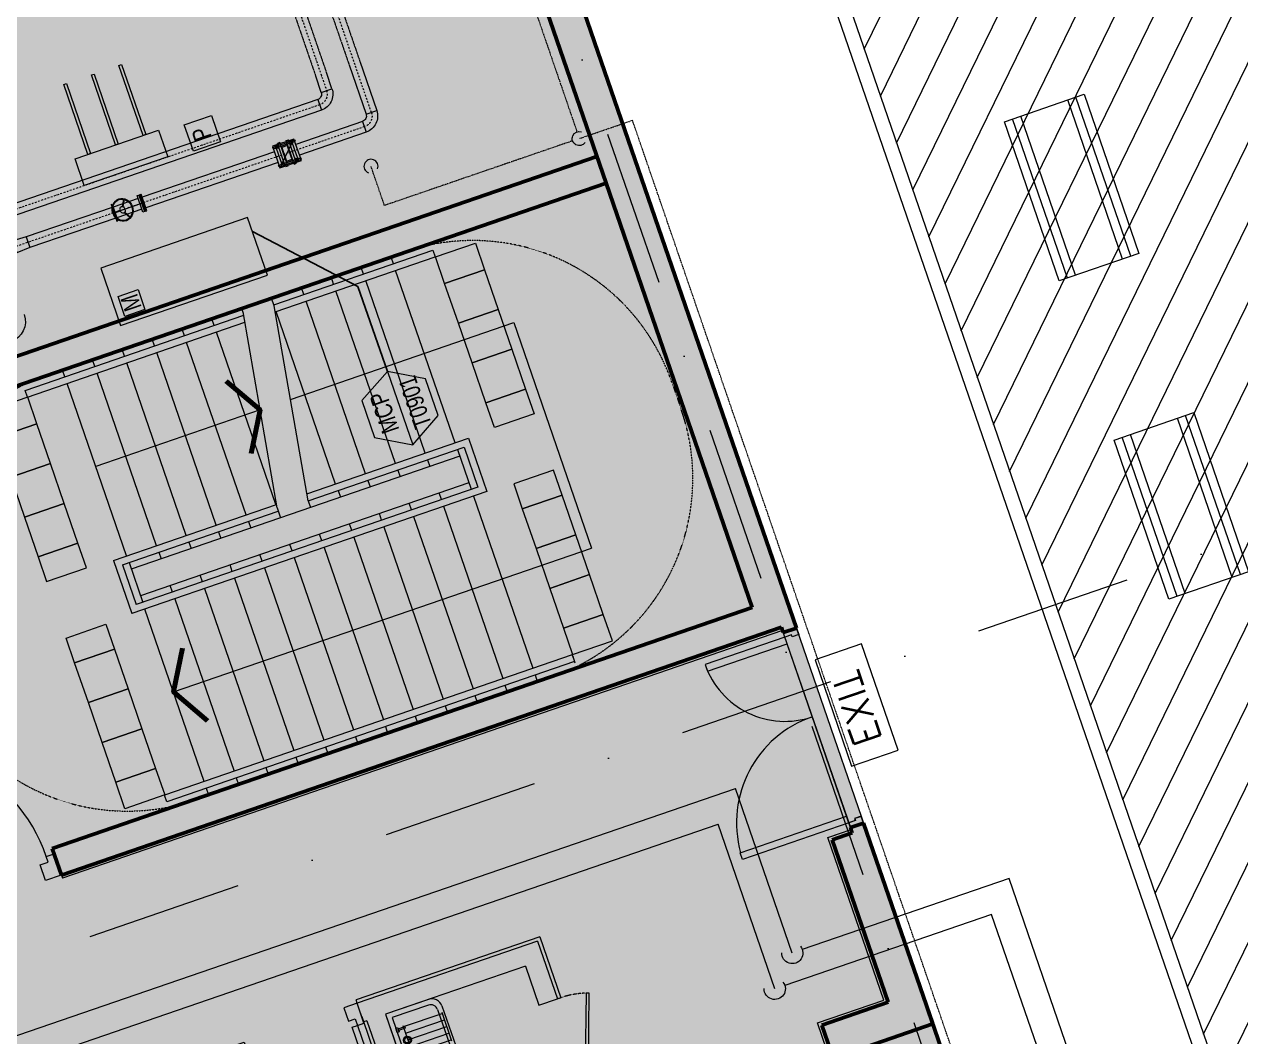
# Model space of a CAD drawing. Extents: x 760773 to 1075934, y 719259 to 1013331.
# Drawn here: x 1001824 to 1010490, y 864490 to 871706 of the extents above; entities that cross this region are included whole.
import ezdxf
from ezdxf.enums import TextEntityAlignment as Align

# ---------------------------------------------------------------- set-up
doc = ezdxf.new("R2010")
doc.units = 0
doc.header["$MEASUREMENT"] = 0
for name, pattern in [('DGN Style 2', [0.001498, 0.000898747, -0.000599165]), ('DGN Style 4', [23.9656, 11.9328, -5.9664, 0.1, -5.9664]), ('DGN Style 6', [3.707911, 0.001949, -0.779792, 1.364636, -0.779792, 0.001949, -0.779792]), ('DGN2', [0.82956, 0.41478, -0.41478]), ('DGN3', [1.24434, 0.82956, -0.41478]), ('DGN4', [1.116131, 0.558066, -0.279033, 0, -0.279033])]:
    doc.linetypes.add(name, pattern=pattern)
for name, color, linetype, lineweight in [('-INT SLAB', 7, 'Continuous', 0), ('27', 7, 'Continuous', 0), ('72471 FF-FUR', 9, 'Continuous', 30), ('A-DOOR-1', 4, 'Continuous', 0), ('A-WALL', 2, 'Continuous', 0), ('AC-CD', 7, 'Continuous', 0), ('AC-CHW', 7, 'Continuous', 0), ('AC-DIFF-HL', 7, 'Continuous', 0), ('AC-EQTXT', 7, 'Continuous', 0), ('AC-MCC', 7, 'Continuous', 0), ('AC-VALVES', 7, 'Continuous', 0), ('F45NOT', 1, 'Continuous', 0), ('spare0', 7, 'Continuous', 0), ('spare5', 7, 'Continuous', 0)]:
    doc.layers.add(name, color=color, linetype=linetype, lineweight=lineweight)
doc.layers.add('2', color=7, linetype='Continuous')
doc.layers.add('e-b-shell', color=253, linetype='Continuous')
doc.styles.add('MONOTXT', font='romans.shx')
doc.styles.add('Style-INTL_ENGINEERING', font='INTL_ENGINEERING.shx')
doc.styles.add('Style-LOW_RES_FILLED', font='LOW_RES_FILLED.shx')
doc.dimstyles.get("Standard").update_dxf_attribs({"dimtxt": 0.18, "dimasz": 0.18, "dimexe": 0.18, "dimexo": 0.0625, "dimgap": 0.09, "dimtad": 0, "dimtih": 1, "dimtoh": 1, "dimdec": 4, "dimzin": 0, "dimdsep": 46, "dimtxsty": 'Standard', "dimcen": 0.09, "dimadec": 0, "dimazin": 0, "dimtfac": 1, "dimtdec": 4, "dimtofl": 0, "dimtmove": 0, "dimatfit": 3, "dimfxl": 1, "dimtolj": 1, "dimtzin": 0, "dimarcsym": 0})

# ---------------------------------------------------------------- blocks, each defined once
blk = doc.blocks.new('AnonymousCell17')
at = {"layer": 'e-b-shell', "lineweight": 0, "flags": 128}
for points in [[(0.3591, 0.362), (0.3103, 0.5039), (0.2156, 0.4713), (0.2483, 0.3768), (0.2954, 0.3929), (0.3119, 0.3458), (0.3591, 0.362)], [(0.5884, -0.4569), (0.5506, -0.4699), (0.2742, 0.3326), (0.3121, 0.3458), (0.5884, -0.4569)], [(-0.5392, 0.053), (-0.588, 0.1946), (-0.4934, 0.2273), (-0.4608, 0.1328), (-0.508, 0.1164), (-0.4917, 0.0692), (-0.5392, 0.053)]]:
    blk.add_lwpolyline(points, dxfattribs=at)
at = {"layer": 'e-b-shell', "lineweight": 0}
blk.add_arc((0.3121, 0.3458), 0.8499, 199.00026, 286.29691, dxfattribs=at)
blk = doc.blocks.new('AnonymousCell20')
at = {"layer": 'e-b-shell', "lineweight": 0, "flags": 128}
for points in [[(0.057, 0.8442), (0.1515, 0.8767), (0.1679, 0.8294), (0.1205, 0.8131), (0.1157, 0.8272), (0.0684, 0.8111), (0.057, 0.8442)], [(0.0684, 0.8111), (-0.4986, 0.6157), (-0.4824, 0.5684), (0.0849, 0.7638), (0.0684, 0.8111)], [(0.5243, -0.5128), (-0.2322, -0.7731), (-0.2488, -0.7261), (0.5079, -0.4654), (0.5243, -0.5128)], [(0.5356, -0.5458), (0.6301, -0.5134), (0.6139, -0.4659), (0.5666, -0.4822), (0.5714, -0.4964), (0.5242, -0.5127), (0.5356, -0.5458)]]:
    blk.add_lwpolyline(points, dxfattribs=at)
at = {"layer": 'e-b-shell', "lineweight": 0}
for centre, radius, start, end in [((0.0685, 0.8111), 0.6, 199.015, 289.02569), ((0.5244, -0.5125), 0.8, 109.0055, 195.42702)]:
    blk.add_arc(centre, radius, start, end, dxfattribs=at)
blk = doc.blocks.new('CLSINK2')
at = {"layer": 'e-b-shell', "lineweight": 0}
for p, q in [((0.0545, 0.1245), (0.3305, 0.2195)), ((0.2976, 0.2474), (0.3869, -0.0115)), ((0.3278, 0.2277), (0.3983, 0.0226)), ((0.0517, 0.1327), (0.1223, -0.0726)), ((0.0706, 0.0775), (0.3467, 0.1726)), ((0.0869, 0.03), (0.3631, 0.1252)), ((0.1032, -0.0172), (0.3793, 0.0779)), ((0.1197, -0.0648), (0.3957, 0.0301))]:
    blk.add_line(p, q, dxfattribs=at)
at = {"layer": 'e-b-shell', "lineweight": 0, "flags": 128}
for points in [[(0.234, 0.3187), (-0.0733, 0.2128), (0.0732, -0.2127), (0.3805, -0.1068)], [(0.2342, 0.2784), (-0.0249, 0.1893), (0.0968, -0.1643), (0.3559, -0.0751)], [(0.3293, 0.2722), (0.427, -0.0115)], [(0.0132, 0.1184), (0.0237, 0.0881), (0.0113, 0.0839), (0.001, 0.1142), (0.0132, 0.1184)], [(0.0637, 0.1252), (0.0677, 0.1138), (0.0203, 0.0975), (0.0165, 0.1088), (0.0637, 0.1252)], [(0.0728, -0.0547), (0.0832, -0.0849), (0.0709, -0.0892), (0.0605, -0.0589), (0.0728, -0.0547)], [(0.1234, -0.0478), (0.1273, -0.0593), (0.08, -0.0754), (0.0761, -0.0641), (0.1234, -0.0478)]]:
    blk.add_lwpolyline(points, dxfattribs=at)
at = {"layer": 'e-b-shell', "lineweight": 0}
for radius in [0.0286, 0.0198]:
    blk.add_circle((0.083, 0.0285), radius, dxfattribs=at)
for centre, radius, start, end in [((0.2583, 0.2475), 0.075, 18.9985, 108.9985), ((0.2502, 0.231), 0.05, 18.9985, 108.9985), ((0.3394, -0.0281), 0.05, 288.9985, 18.9985), ((0.356, -0.0362), 0.075, 288.9985, 18.9985)]:
    blk.add_arc(centre, radius, start, end, dxfattribs=at)
blk = doc.blocks.new('AnonymousCell25')
at = {"layer": 'e-b-shell', "lineweight": 0, "flags": 128}
for points in [[(-0.8076, 0.6199), (-0.7629, 0.6353), (-0.3781, -0.4816), (-0.423, -0.4972), (-0.8076, 0.6199)], [(0.75, -0.0932), (0.8012, -0.2448), (0.6891, -0.2836), (0.6509, -0.1716), (0.7064, -0.1523), (0.6941, -0.1125), (0.75, -0.0932)], [(-0.4789, -0.5163), (-0.4277, -0.6679), (-0.3155, -0.6294), (-0.3543, -0.5176), (-0.4099, -0.5366), (-0.423, -0.4971), (-0.4789, -0.5163)]]:
    blk.add_lwpolyline(points, dxfattribs=at)
at = {"layer": 'e-b-shell', "lineweight": 0}
blk.add_arc((-0.423, -0.4972), 1.1815, 19.00393, 106.70299, dxfattribs=at)
blk = doc.blocks.new('E1')
at = {"color": 0, "linetype": 'ByBlock', "lineweight": -2, "extrusion": (0, 0, -1), "flags": 128}
blk.add_lwpolyline([(0.004, 0), (-0.004, 0.000001), (-0.004, -0.0035), (0.004, -0.003499), (0.004, 0)], dxfattribs=at)
at = {"color": 0, "linetype": 'ByBlock', "lineweight": -2, "style": 'MONOTXT'}
blk.add_text('EXIT', height=0.002, rotation=359.99892, dxfattribs=at).set_placement((-0.00293, -0.002831))
blk = doc.blocks.new('*U590')
at = {"layer": 'AC-CHW', "color": 4, "linetype": 'Continuous', "lineweight": 13}
for p, q in [((-0.061, 0.0193), (0.0319, 0.0566)), ((-0.0349, -0.0564), (-0.061, 0.0193)), ((0.0612, -0.0285), (0.0319, 0.0566)), ((-0.0349, -0.0564), (0.0612, -0.0285))]:
    blk.add_line(p, q, dxfattribs=at)
blk = doc.blocks.new('*U598')
at = {"layer": 'AC-VALVES', "color": 6, "linetype": 'Continuous', "lineweight": 13, "extrusion": (0, 0, -1), "flags": 128}
for points in [[(-0.2882, 0.2397), (-0.2231, 0.4288), (0.3679, 0.2253), (0.3028, 0.0362), (-0.2882, 0.2397)], [(-0.1783, 0.2018), (-0.3492, -0.2946), (-0.3681, -0.288), (-0.1972, 0.2084), (-0.1783, 0.2018)], [(0.0167, 0.1347), (-0.1542, -0.3617), (-0.1731, -0.3552), (-0.0022, 0.1412), (0.0167, 0.1347)], [(0.2117, 0.0675), (0.0408, -0.4289), (0.0219, -0.4223), (0.1928, 0.0741), (0.2117, 0.0675)]]:
    blk.add_lwpolyline(points, close=True, dxfattribs=at)
blk = doc.blocks.new('*U661')
at = {"layer": 'AC-MCC', "color": 5, "linetype": 'Continuous', "lineweight": 13, "extrusion": (0, 0, -1), "flags": 128}
for points in [[(-0.5689, 0.0373), (0.4712, -0.3208), (0.6112, 0.0858), (-0.4289, 0.4439), (-0.5689, 0.0373)], [(0.3569, -0.0382), (0.4058, 0.1036), (0.5476, 0.0548), (0.4988, -0.087), (0.3569, -0.0382)]]:
    blk.add_lwpolyline(points, close=True, dxfattribs=at)
at = {"layer": 'AC-MCC', "color": 5, "linetype": 'Continuous', "lineweight": 13}
blk.add_solid([(0.5689, 0.0373), (-0.0911, 0.2649), (-0.4712, -0.3208)], dxfattribs=at)
at = {"layer": 'AC-MCC', "color": 5, "linetype": 'Continuous', "lineweight": 13, "extrusion": (0, 0, -1), "style": 'Style-INTL_ENGINEERING', "width": 0.799998}
blk.add_text('M', height=0.125, rotation=251.00056, dxfattribs=at).set_placement((0.4539, 0.0041), align=Align.MIDDLE_CENTER)
blk = doc.blocks.new('FL200_10')
at = {"layer": 'AC-CHW', "color": 4, "linetype": 'Continuous', "lineweight": 13}
for p, q in [((0.003, 0.11), (0, 0.11)), ((0, 0.11), (0, -0.11)), ((0.003, 0.11), (0, 0.11)), ((0.003, 0.17), (0.025, 0.17)), ((0.003, 0.17), (0.003, -0.17)), ((0.025, 0.17), (0.025, -0.17)), ((0.003, -0.11), (0, -0.11)), ((0.003, -0.11), (0, -0.11)), ((0.003, -0.17), (0.025, -0.17))]:
    blk.add_line(p, q, dxfattribs=at)
blk = doc.blocks.new('FL200_11')
at = {"layer": 'AC-CHW', "color": 4, "linetype": 'Continuous', "lineweight": 13}
for p, q in [((0.003, 0.11), (0, 0.11)), ((0, 0.11), (0, -0.11)), ((0.003, 0.11), (0, 0.11)), ((0.003, 0.17), (0.025, 0.17)), ((0.003, 0.17), (0.003, -0.17)), ((0.025, 0.17), (0.025, -0.17)), ((0.003, -0.11), (0, -0.11)), ((0.003, -0.11), (0, -0.11)), ((0.003, -0.17), (0.025, -0.17))]:
    blk.add_line(p, q, dxfattribs=at)
blk = doc.blocks.new('*U535')
at = {"layer": 'AC-CHW', "color": 4, "linetype": 'Continuous', "lineweight": 13}
for p, q in [((-0.104, 0.288), (-0.058, 0.153)), ((-0.096, 0.284), (0.099, -0.283)), ((-0.093, 0.292), (-0.046, 0.157)), ((0.183, -0.191), (0.016, 0.296)), ((-0.025, -0.263), (-0.192, 0.224)), ((-0.187, -0.032), (-0.093, 0.075)), ((-0.178, -0.04), (-0.083, 0.068)), ((0.167, 0.079), (0.026, 0.106)), ((0.17, 0.09), (0.03, 0.118)), ((0.24, -0.171), (-0.081, -0.282)), ((0.252, -0.205), (0.24, -0.171)), ((-0.081, -0.282), (-0.07, -0.315))]:
    blk.add_line(p, q, dxfattribs=at)
at = {"layer": 'AC-CHW', "color": 4, "linetype": 'Continuous', "lineweight": 13, "extrusion": (0, 0, -1)}
for centre, radius in [((-0.085, -0.242), 0.005), ((-0.085, -0.242), 0.0025), ((-0.094, -0.27), 0.005), ((-0.094, -0.27), 0.0025)]:
    blk.add_circle(centre, radius, dxfattribs=at)
for major_axis, ratio in [((0.212, 0.073), 0.899554), ((0.2, 0.069), 0.893848), ((0.0652, 0.0224), 0.673479)]:
    blk.add_ellipse((-0.037, 0.111), major_axis=major_axis, ratio=ratio, dxfattribs=at)
at = {"layer": 'AC-CHW', "color": 4, "linetype": 'Continuous', "lineweight": 13, "extrusion": (0, 0, -1), "xscale": 1.000004710244113, "yscale": 1.000004710244113, "zscale": 1.000004710244113, "rotation": 251.0002682139119}
blk.add_blockref('FL200_10', (0.097, 0.284), dxfattribs=at)
at = {"layer": 'AC-CHW', "color": 4, "linetype": 'Continuous', "lineweight": 13, "xscale": 1.000004710244113, "yscale": 1.000004710244113, "zscale": 1.000004710244113, "rotation": 108.9997317860881}
blk.add_blockref('FL200_11', (0.099, -0.283), dxfattribs=at)
blk = doc.blocks.new('DVT200_1')
at = {"layer": 'AC-CHW', "color": 4, "linetype": 'Continuous', "lineweight": 13, "xscale": 0.9999952897780726, "yscale": 0.9999952897780726, "zscale": 0.9999952897780726, "rotation": 341.000268213912}
blk.add_blockref('*U535', (-0.001, 0.3), dxfattribs=at)
blk = doc.blocks.new('*U597')
at = {"layer": 'AC-CHW', "color": 4, "linetype": 'Continuous', "lineweight": 13}
for p, q in [((-0.1025, 0.0409), (0.0556, 0.0953)), ((-0.0067, 0.0907), (0.0099, 0.0965)), ((-0.0067, 0.0907), (0.0506, -0.0757)), ((0.0099, 0.0965), (0.0672, -0.0699)), ((0.0133, 0.0864), (0.0204, 0.0889)), ((0.0203, 0.0662), (0.0133, 0.0864)), ((0.0204, 0.0889), (0.0245, 0.0869)), ((0.0245, 0.0869), (0.0293, 0.0727)), ((0.0254, 0.0906), (0.0325, 0.0931)), ((0.0324, 0.0703), (0.0254, 0.0906)), ((0.0325, 0.0931), (0.0366, 0.0911)), ((0.0366, 0.0911), (0.0415, 0.0769)), ((0.0556, 0.0953), (0.0591, 0.0852)), ((-0.1025, 0.0409), (-0.0991, 0.0308)), ((-0.0991, 0.0308), (0.0591, 0.0852)), ((-0.083, 0.0533), (-0.085, 0.0492)), ((-0.085, 0.0492), (-0.0801, 0.035)), ((-0.0759, 0.0557), (-0.083, 0.0533)), ((-0.0801, 0.035), (-0.076, 0.033)), ((-0.0762, 0.0372), (0.0763, -0.0372)), ((-0.076, 0.033), (-0.0689, 0.0355)), ((-0.0689, 0.0355), (-0.0759, 0.0557)), ((-0.0708, 0.0575), (-0.0728, 0.0534)), ((-0.0728, 0.0534), (-0.068, 0.0392)), ((-0.0637, 0.0599), (-0.0708, 0.0575)), ((-0.068, 0.0392), (-0.0639, 0.0372)), ((-0.0505, 0.0757), (-0.0672, 0.0699)), ((-0.0672, 0.0699), (-0.0099, -0.0965)), ((-0.0639, 0.0372), (-0.0568, 0.0396)), ((-0.0568, 0.0396), (-0.0637, 0.0599)), ((-0.0505, 0.0757), (0.0068, -0.0908)), ((-0.0349, 0.0303), (-0.0326, 0.031)), ((-0.0326, 0.031), (-0.0066, -0.0446)), ((0.0089, 0.0454), (0.0066, 0.0446)), ((0.0066, 0.0446), (0.0327, -0.0311)), ((0.0274, 0.0686), (0.0203, 0.0662)), ((0.0293, 0.0727), (0.0274, 0.0686)), ((0.0395, 0.0728), (0.0324, 0.0703)), ((0.0415, 0.0769), (0.0395, 0.0728)), ((-0.0591, -0.0853), (0.099, -0.0308)), ((-0.0556, -0.0954), (-0.0591, -0.0853)), ((-0.0556, -0.0954), (0.1025, -0.0409)), ((-0.0416, -0.077), (-0.0396, -0.0729)), ((-0.0367, -0.0911), (-0.0416, -0.077)), ((-0.0396, -0.0729), (-0.0325, -0.0704)), ((-0.0325, -0.0704), (-0.0255, -0.0907)), ((-0.0294, -0.0728), (-0.0274, -0.0687)), ((-0.0245, -0.087), (-0.0294, -0.0728)), ((-0.0274, -0.0687), (-0.0203, -0.0662)), ((-0.0203, -0.0662), (-0.0133, -0.0865)), ((-0.0089, -0.0454), (-0.0066, -0.0446)), ((0.035, -0.0303), (0.0327, -0.0311)), ((0.0506, -0.0757), (0.0672, -0.0699)), ((0.0638, -0.0373), (0.0567, -0.0397)), ((0.0567, -0.0397), (0.0637, -0.06)), ((0.0637, -0.06), (0.0708, -0.0575)), ((0.0679, -0.0392), (0.0638, -0.0373)), ((0.0728, -0.0534), (0.0679, -0.0392)), ((0.076, -0.0331), (0.0689, -0.0355)), ((0.0689, -0.0355), (0.0759, -0.0558)), ((0.0708, -0.0575), (0.0728, -0.0534)), ((0.0759, -0.0558), (0.0829, -0.0533)), ((0.0801, -0.0351), (0.076, -0.0331)), ((0.0849, -0.0493), (0.0801, -0.0351)), ((0.0829, -0.0533), (0.0849, -0.0493)), ((0.1025, -0.0409), (0.099, -0.0308)), ((-0.0326, -0.0931), (-0.0367, -0.0911)), ((-0.0255, -0.0907), (-0.0326, -0.0931)), ((-0.0204, -0.0889), (-0.0245, -0.087)), ((-0.0133, -0.0865), (-0.0204, -0.0889)), ((0.0068, -0.0908), (-0.0099, -0.0965))]:
    blk.add_line(p, q, dxfattribs=at)
at = {"layer": 'AC-CHW', "color": 4, "linetype": 'Continuous', "lineweight": 13, "extrusion": (0, 0, -1), "flags": 128}
for points in [[(0.0495, -0.1017), (0.1016, 0.0496), (-0.0497, 0.1017), (-0.1017, -0.0496), (0.0495, -0.1017)], [(0.0371, -0.0763), (0.0762, 0.0372), (-0.0373, 0.0763), (-0.0763, -0.0372), (0.0371, -0.0763)], [(0.0027, -0.056), (0.0366, 0.0424), (-0.0028, 0.0559), (-0.0366, -0.0424), (0.0027, -0.056)]]:
    blk.add_lwpolyline(points, close=True, dxfattribs=at)
blk = doc.blocks.new('FL200_12')
at = {"layer": 'AC-CHW', "color": 4, "linetype": 'Continuous', "lineweight": 13}
for p, q in [((0.003, 0.11), (0, 0.11)), ((0, 0.11), (0, -0.11)), ((0.003, 0.11), (0, 0.11)), ((0.003, 0.17), (0.025, 0.17)), ((0.003, 0.17), (0.003, -0.17)), ((0.025, 0.17), (0.025, -0.17)), ((0.003, -0.11), (0, -0.11)), ((0.003, -0.11), (0, -0.11)), ((0.003, -0.17), (0.025, -0.17))]:
    blk.add_line(p, q, dxfattribs=at)
blk = doc.blocks.new('*U635')
at = {"layer": 'AC-EQTXT', "color": 1, "linetype": 'Continuous', "lineweight": 13}
blk.add_line((0.0763, -0.2768), (-0.1027, 0.2433), dxfattribs=at)
at = {"layer": 'AC-EQTXT', "color": 1, "linetype": 'Continuous', "lineweight": 13, "extrusion": (0, 0, -1), "flags": 128}
blk.add_lwpolyline([(0.1027, 0.2433), (-0.1672, 0.1908), (-0.2568, -0.0692), (-0.0763, -0.2768), (0.1936, -0.2243), (0.2831, 0.0357), (0.1027, 0.2433)], close=True, dxfattribs=at)
at = {"layer": 'AC-EQTXT', "color": 1, "linetype": 'Continuous', "lineweight": 13, "extrusion": (0, 0, -1), "style": 'Style-INTL_ENGINEERING', "width": 0.799998}
blk.add_text('T0901', height=0.125, rotation=251.00006, dxfattribs=at).set_placement((-0.0959, 0.0166), align=Align.MIDDLE_CENTER)
blk.add_attdef('*U661_30698', text='', height=0.125, rotation=251.00006, dxfattribs=at).set_placement((0.1212, -0.0601), align=Align.MIDDLE_CENTER)

msp = doc.modelspace()

# ---------------------------------------------------------------- hatches: boundary and pattern name
at = {"layer": '27', "lineweight": 0, "true_color": 0x636466}
h = msp.add_hatch(dxfattribs=at)
h.set_pattern_fill('ANSI31', color=251, scale=2000)
h.set_pattern_definition([(244, (1013934.4, 889221.97), (224.6985, -109.5928), [])])
edge = h.paths.add_edge_path()
edge.add_line((1005121.19604, 879324.62599), (1004769.72059, 879203.60328))
edge.add_line((1004769.72059, 879203.60328), (1002743.02368, 885089.56704))
edge.add_line((1002743.02368, 885089.56704), (1003096.38844, 885211.23741))
edge.add_line((1003096.38844, 885211.23741), (1013698.24493, 888861.74935))
edge.add_line((1013698.24493, 888861.74935), (1022960.60677, 861961.8971))
edge.add_line((1022960.60677, 861961.8971), (1012358.75028, 858311.38516))
edge.add_line((1012358.75028, 858311.38516), (1011301.25383, 861382.57788))
edge.add_arc((1011303.14487, 861383.22902), 2, 108.999924295, 198.999999837, ccw=False)
edge.add_line((1011302.49374, 861385.12006), (1011957.73796, 861610.73777))
edge.add_line((1011957.73796, 861610.73777), (1011241.39249, 863691.23727))
edge.add_line((1011241.39249, 863691.23727), (1010586.12357, 863465.61009))
edge.add_arc((1010585.47244, 863467.50113), 2, 198.999999841, 289.000000007, ccw=False)
edge.add_line((1010583.5814, 863466.84999), (1007146.21362, 873449.69098))
edge.add_arc((1007148.10465, 873450.34212), 2, 108.999706651, 198.999999837, ccw=False)
edge.add_line((1007147.45353, 873452.23316), (1007802.699, 873677.84852))
edge.add_line((1007802.699, 873677.84852), (1007086.4192, 875757.99491))
edge.add_line((1007086.4192, 875757.99491), (1006431.19987, 875532.3848))
edge.add_arc((1006430.54874, 875534.27584), 2, 198.999999845, 289.000000003, ccw=False)
edge.add_line((1006428.6577, 875533.6247), (1005677.09098, 877716.33297))
edge.add_arc((1005678.98201, 877716.98411), 2, 108.999987576, 198.999999841, ccw=False)
edge.add_line((1005678.33088, 877718.87515), (1006333.57503, 877944.49364))
edge.add_line((1006333.57503, 877944.49364), (1005780.22221, 879551.5469))
edge.add_line((1005780.22221, 879551.5469), (1005123.08708, 879325.27712))
at = {"layer": 'spare5', "linetype": 'Continuous', "true_color": 0x7f7f7f}
msp.add_hatch(color=8, dxfattribs=at).paths.add_polyline_path([(1000853.0159, 857787.0766), (995228.9236, 874120.85805), (1003975.12629, 877132.41715), (1009599.23043, 860798.56524)])

# ---------------------------------------------------------------- linework, layer by layer
at = {"layer": '-INT SLAB', "color": 4, "linetype": 'Continuous', "lineweight": 0, "ltscale": 0.001}
msp.add_line((1007233.27267, 867361.57794), (1007708.75464, 865980.5499), dxfattribs=at)
msp.add_line((1007233.27267, 867361.57794), (1007708.75464, 865980.5499), dxfattribs=at)
at = {"layer": '2', "color": 1, "linetype": 'DGN4', "lineweight": 0, "ltscale": 2000}
for p, q in [((999439.03215, 889920.48493), (1020240.20923, 829509.48017)), ((983296.3188, 858662.76446), (1020809.71517, 871579.2092))]:
    msp.add_line(p, q, dxfattribs=at)
at = {"layer": '72471 FF-FUR', "lineweight": 0, "ltscale": 0.001, "flags": 128}
msp.add_lwpolyline([(1008117.31221, 865100.6852), (1007889.41414, 865762.54924)], dxfattribs=at)
at = {"layer": 'A-DOOR-1', "linetype": 'ByBlock', "lineweight": 0, "ltscale": 1.000002}
msp.add_line((1007824.25817, 865951.88247), (1007791.70131, 866046.43448), dxfattribs=at)
msp.add_line((1007824.25817, 865951.88247), (1007791.70131, 866046.43448), dxfattribs=at)
at = {"layer": 'A-DOOR-1', "linetype": 'ByBlock', "lineweight": 0, "ltscale": 1.000002, "flags": 128}
for points in [[(1007230.05675, 867370.79369), (1007324.59448, 867403.2846), (1007340.94952, 867356.0379), (1007293.56245, 867339.7001), (1007288.74287, 867353.82781), (1007241.45184, 867337.69194), (1007230.05675, 867370.79369)], [(1007708.68501, 865980.80096), (1007803.14394, 866013.23031), (1007786.96373, 866060.74051), (1007739.71703, 866044.38547), (1007744.53662, 866030.25775), (1007697.28992, 866013.90271), (1007708.68501, 865980.80096)]]:
    msp.add_lwpolyline(points, dxfattribs=at)
at = {"layer": 'A-WALL', "color": 2, "linetype": 'Continuous', "lineweight": 0, "ltscale": 0.001}
for p, q in [((1010489.80079, 863432.05324), (1007051.00997, 873419.02694)), ((1007178.1186, 873357.03189), (1010551.79582, 863559.16191)), ((1005967.51388, 871345.79903), (1005928.44564, 871459.26144)), ((1008149.86908, 865006.13319), (1008117.31221, 865100.6852))]:
    msp.add_line(p, q, dxfattribs=at)
at = {"layer": 'AC-CD', "color": 3, "linetype": 'DGN Style 6', "lineweight": 13}
for p, q in [((1005229.66063, 872486.91362), (1005761.75676, 870939.18729)), ((1005778.1022, 870891.64467), (1006156.92731, 871021.88099)), ((1009996.95901, 859852.27732), (1006156.92698, 871021.88087))]:
    msp.add_line(p, q, dxfattribs=at)
at = {"layer": 'AC-CD', "color": 3, "linetype": 'DGN Style 6', "lineweight": 13, "flags": 128}
msp.add_lwpolyline([(1005730.55934, 870875.2999), (1004390.14019, 870414.47718), (1004294.16166, 870693.65494)], dxfattribs=at)
at = {"layer": 'AC-CD', "color": 3, "linetype": 'Continuous', "lineweight": 13, "extrusion": (0, 0, -1)}
msp.add_arc((-1005778.1022, 870891.64467), 50.274, 214.157639424, 107.897435859, dxfattribs=at)
at = {"layer": 'AC-CD', "color": 3, "linetype": 'Continuous', "lineweight": 13}
msp.add_arc((1004294.16166, 870693.65494), 50.274, 338.109327594, 248.109327588, dxfattribs=at)
at = {"layer": 'AC-CHW', "color": 4, "linetype": 'DGN Style 4', "lineweight": 13}
for p, q in [((1004297.02651, 871077.99632), (1003424.21623, 873616.78522)), ((1003235.5362, 873392.43282), (1003977.59155, 871233.97764)), ((1003927.67143, 871131.76663), (998888.13139, 869399.22307)), ((1004247.10249, 870975.7737), (998732.14089, 869079.78495))]:
    msp.add_line(p, q, dxfattribs=at)
at = {"layer": 'AC-CHW', "color": 4, "linetype": 'DGN Style 2', "lineweight": 13}
for p, q in [((1003270.72644, 873166.36499), (1003899.9719, 871336.04589)), ((1003346.79984, 873192.50259), (1003976.04094, 871362.19616)), ((1003541.10384, 873153.07999), (1004137.68767, 871417.76549)), ((1003617.17289, 873179.23026), (1004213.75671, 871443.91576))]:
    msp.add_line(p, q, dxfattribs=at)
at = {"layer": 'AC-CHW', "color": 4, "linetype": 'Continuous', "lineweight": 13}
for p, q in [((1004137.68767, 871417.76549), (1004258.99225, 871064.92053)), ((1004213.75671, 871443.91576), (1004335.06083, 871091.07214)), ((1003939.5541, 871220.91102), (1003899.97188, 871336.04588)), ((1004015.62268, 871247.06265), (1003976.04093, 871362.19615)), ((1003939.5541, 871220.91102), (1004015.62268, 871247.06264)), ((1003914.59562, 871169.80092), (1001471.49882, 870329.88863)), ((1003914.59562, 871169.80092), (1003940.74724, 871093.73234)), ((1003940.74724, 871093.73234), (1001497.64867, 870253.81944)), ((1004258.99222, 871064.92052), (1004335.06081, 871091.07213)), ((1004234.03375, 871013.81042), (1003758.60511, 870850.3628)), ((1004234.03374, 871013.81042), (1004260.18536, 870937.74184)), ((1004260.18536, 870937.74183), (1003784.75673, 870774.29422)), ((1003606.46794, 870798.05956), (1002664.25482, 870474.13609)), ((1003632.61956, 870721.99098), (1002690.40644, 870398.06751)), ((1002449.21821, 870400.20865), (1001838.50369, 870190.2511)), ((1002475.36979, 870324.14006), (1001864.65354, 870114.18191)), ((1001340.85878, 864351.43219), (1006891.95173, 866259.84254)), ((1007295.44707, 865086.17746), (1006891.95173, 866259.84254)), ((1001216.06638, 864095.8817), (1006767.15945, 866004.29209)), ((1007170.65477, 864830.627), (1006767.15945, 866004.29209)), ((1008840.60448, 865617.38714), (1007366.76137, 865110.6946)), ((1012640.74753, 854563.73953), (1008840.60448, 865617.38714)), ((1008715.81218, 865361.83668), (1007241.96907, 864855.14414)), ((1012417.88648, 854593.44619), (1008715.81218, 865361.83668))]:
    msp.add_line(p, q, dxfattribs=at)
at = {"layer": 'AC-CHW', "color": 4, "linetype": 'DGN Style 4', "lineweight": 13, "extrusion": (0, 0, -1)}
for centre, start, end in [((-1003901.51981, 871207.83522), 161.034465358, 251.027541596), ((-1004220.95793, 871051.84471), 161.02754147, 251.032861798)]:
    msp.add_arc(centre, 80.4384, start, end, dxfattribs=at)
at = {"layer": 'AC-CHW', "color": 4, "linetype": 'Continuous', "lineweight": 13, "extrusion": (0, 0, -1)}
for centre, radius, start, end in [((-1003901.51981, 871207.83522), 120.6576, 161.02754147, 251.027541497), ((-1003901.51981, 871207.83522), 40.2192, 161.02754147, 251.027541497), ((-1004220.95793, 871051.84471), 40.2192, 161.02754147, 251.027541497), ((-1004220.95793, 871051.84471), 120.6576, 161.02754147, 251.027541497), ((-1001681.1032, 869587.53063), 150.822, 161.028476414, 251.027541497), ((-1007295.44707, 865086.17746), 75.411, 140.582499875, 1.47258419), ((-1007170.65477, 864830.627), 75.411, 140.582499875, 1.47258419)]:
    msp.add_arc(centre, radius, start, end, dxfattribs=at)
at = {"layer": 'AC-DIFF-HL', "color": 4, "linetype": 'Continuous', "lineweight": 13}
for p, q in [((1008806.91712, 871011.8875), (1009374.22621, 871207.22769)), ((1009648.74113, 870032.61053), (1009258.06076, 871167.22872)), ((1009706.82642, 870052.6109), (1009316.14605, 871187.22909)), ((1009374.22621, 871207.22769), (1009764.90658, 870072.6095)), ((1009197.60262, 869877.2711), (1008806.91712, 871011.8875)), ((1009255.68278, 869897.26969), (1008865.00241, 871031.88787)), ((1009313.76807, 869917.27005), (1008923.0877, 871051.88824)), ((1009764.90658, 870072.6095), (1009197.60263, 869877.27108)), ((1009588.27916, 868742.65161), (1010155.58825, 868937.99179)), ((1010430.10318, 867763.37464), (1010039.4228, 868897.99282)), ((1010488.18847, 867783.375), (1010097.50809, 868917.99319)), ((1010155.58825, 868937.99179), (1010546.26862, 867803.37361)), ((1009978.96467, 867608.03521), (1009588.27916, 868742.65161)), ((1010037.04483, 867628.03379), (1009646.36445, 868762.65198)), ((1010095.13012, 867648.03416), (1009704.44974, 868782.65235)), ((1010546.26862, 867803.37361), (1009978.96467, 867608.03519))]:
    msp.add_line(p, q, dxfattribs=at)
at = {"layer": 'AC-VALVES', "color": 6, "linetype": 'Continuous', "lineweight": 13, "flags": 128}
msp.add_lwpolyline([(1003028.59569, 870801.07006), (1002964.14595, 870988.5384), (1003157.06706, 871054.86275), (1003221.5168, 870867.39441), (1003028.59569, 870801.07006)], close=True, dxfattribs=at)
at = {"layer": 'spare0', "color": 1, "linetype": 'Continuous', "lineweight": 53}
for p, q in [((1007325.23006, 867402.86791), (1003975.05609, 877132.38959)), ((1003820.08493, 876814.63103), (1005968.83482, 870574.24656)), ((1005903.72123, 870763.35029), (999450.55369, 868541.34831)), ((1005968.83486, 870574.24658), (999704.77105, 868417.35817)), ((1005968.83482, 870574.24656), (1007010.64301, 867548.58371)), ((1007010.64301, 867548.58371), (1002023.66604, 865831.43122)), ((1007217.74758, 867408.37136), (1002088.77965, 865642.3275)), ((1007230.78074, 867370.52076), (1007217.74758, 867408.37137)), ((1007230.78074, 867370.52076), (1007217.74758, 867408.37136)), ((1007325.23008, 867402.86792), (1007230.78074, 867370.52076)), ((1007709.18198, 865980.32312), (1007803.73055, 866013.07207)), ((1007709.18198, 865980.32312), (1007722.14074, 865942.6873)), ((1008296.95046, 864580.63987), (1007803.73055, 866013.07207)), ((1007580.36509, 865893.87149), (1007722.14074, 865942.6873)), ((1007979.1756, 864735.62816), (1007580.36509, 865893.87149)), ((1002088.77965, 865642.3275), (1002023.66604, 865831.43122)), ((1007506.41746, 864572.84685), (1007979.1756, 864735.62816)), ((1008264.27386, 864675.5621), (1009566.67407, 860893.11724)), ((1007880.81438, 863485.49767), (1007506.41746, 864572.84685)), ((1008296.95046, 864580.63987), (1007824.18824, 864417.85716))]:
    msp.add_line(p, q, dxfattribs=at)
at = {"layer": 'spare0', "color": 40, "linetype": 'Continuous', "lineweight": 13, "true_color": 0xffd224}
for p, q in [((1003602.37972, 869706.26833), (1004734.5326, 870096.09637)), ((1003612.084, 869656.72876), (1004750.81101, 870048.82044)), ((1004734.5326, 870096.09637), (1004750.81101, 870048.82044)), ((1001829.61492, 869095.58835), (1003388.62961, 869632.39445)), ((1001845.89317, 869048.31236), (1003395.58819, 869581.90948)), ((1001845.89317, 869048.31236), (1001829.61492, 869095.58835)), ((1003837.93166, 868358.68443), (1004988.59345, 868754.88485)), ((1004988.59345, 868754.88485), (1005118.82194, 868376.67784)), ((1003846.61199, 868308.79231), (1004957.59602, 868691.33072)), ((1004957.59602, 868691.33072), (1005055.2674, 868407.67547)), ((1005118.82194, 868376.67784), (1002589.55629, 867505.79108)), ((1005055.2674, 868407.67547), (1002620.55402, 867569.34532)), ((1002459.33026, 867883.99894), (1003621.39078, 868284.12421)), ((1002522.8845, 867853.00121), (1003633.87007, 868235.54016)), ((1002459.33311, 867883.99067), (1002589.55914, 867505.78282)), ((1002522.88724, 867852.99326), (1002620.55675, 867569.33736)), ((1005727.45347, 867212.44495), (1002822.43761, 866212.17772)), ((1005743.73188, 867165.16901), (1002838.71587, 866164.90173)), ((1005727.45347, 867212.44495), (1005743.73188, 867165.16901)), ((1002838.71587, 866164.90173), (1002822.43761, 866212.17772))]:
    msp.add_line(p, q, dxfattribs=at)
at = {"layer": 'spare0', "color": 7, "linetype": 'Continuous', "lineweight": 0}
for p, q in [((1004453.34781, 869999.27754), (1004436.97474, 870046.8289)), ((1004240.60532, 869926.02507), (1004224.23246, 869973.57581)), ((1004893.13901, 868722.0176), (1004469.62606, 869952.00155)), ((1004027.86344, 869852.77282), (1004011.49211, 869900.31912)), ((1004680.39708, 868648.76546), (1004256.88419, 869878.7493)), ((1003815.12156, 869779.52057), (1003798.75175, 869827.06243)), ((1004467.65517, 868575.51332), (1004044.14231, 869805.49705)), ((1003386.03358, 869643.48356), (1003373.27105, 869680.54904)), ((1003604.57354, 869699.89681), (1003586.01141, 869753.80574)), ((1003846.61199, 868308.7923), (1003604.57354, 869699.89681)), ((1004254.91325, 868502.26118), (1003831.40043, 869732.2448)), ((1003176.98037, 869559.51855), (1003160.53071, 869607.29235)), ((1003625.73094, 868259.17818), (1003382.65864, 869656.22496)), ((1004042.17133, 868429.00904), (1003618.65855, 869658.99254)), ((1002964.23845, 869486.26641), (1002947.79035, 869534.03566)), ((1003616.68749, 868282.50476), (1003193.25924, 869512.24277)), ((1003720.74731, 869032.22783), (1005312.50852, 869580.31517)), ((1005312.50852, 869580.31517), (1005865.98158, 867972.91268)), ((1002751.49653, 869413.01427), (1002735.05, 869460.77897)), ((1003403.94557, 868209.25262), (1002980.51732, 869438.99064)), ((1002538.75461, 869339.76213), (1002522.30965, 869387.52228)), ((1003191.20365, 868136.00048), (1002767.7754, 869365.73849)), ((1002113.27077, 869193.25786), (1002096.82895, 869241.00889)), ((1002326.01269, 869266.50999), (1002309.56929, 869314.26558)), ((1002978.46173, 868062.74835), (1002555.03348, 869292.48636)), ((1002765.71981, 867989.4962), (1002342.29157, 869219.23422)), ((1002552.9779, 867916.24407), (1002129.54965, 869145.98208)), ((1003504.45823, 868957.76493), (1002334.25823, 868555.06493)), ((1004910.32159, 868675.053), (1005007.9911, 868391.39711)), ((1004926.59985, 868627.77701), (1002586.43873, 867822.00349)), ((1004697.57967, 868601.80086), (1004713.85792, 868554.52488)), ((1004484.83775, 868528.54871), (1004501.116, 868481.27274)), ((1004991.71285, 868438.67309), (1002651.55175, 867632.89955)), ((1004059.35391, 868382.04444), (1004075.63216, 868334.76847)), ((1004272.09583, 868455.29658), (1004288.37408, 868408.0206)), ((1003846.61199, 868308.7923), (1003862.89024, 868261.51632)), ((1004582.50727, 868244.89283), (1004566.22902, 868292.16881)), ((1004795.24919, 868318.14497), (1004778.97094, 868365.42095)), ((1005023.36503, 868343.80974), (1005446.25917, 867115.62295)), ((1003625.73094, 868259.17818), (1003650.14833, 868188.26418)), ((1004369.76535, 868171.64069), (1004353.48709, 868218.91668)), ((1004597.8812, 868197.30546), (1005020.77536, 866969.11859)), ((1004810.62312, 868270.5576), (1005233.51727, 867042.37077)), ((1003421.12815, 868162.28803), (1003437.40641, 868115.01204)), ((1004157.02343, 868098.38856), (1004140.74518, 868145.66453)), ((1004385.13928, 868124.05332), (1004808.03346, 866895.8664)), ((1003208.38623, 868089.03588), (1003224.66449, 868041.7599)), ((1003944.28151, 868025.13641), (1003928.00325, 868072.41239)), ((1004172.39736, 868050.80118), (1004595.29155, 866822.61421)), ((1002782.9024, 867942.53161), (1002799.18066, 867895.25562)), ((1002887.85823, 866947.46493), (1005865.95823, 867972.86493)), ((1002995.64432, 868015.78375), (1003011.92257, 867968.50777)), ((1003731.5396, 867951.88427), (1003715.26134, 867999.16025)), ((1003959.65544, 867977.54904), (1004382.54965, 866749.36203)), ((1002570.16048, 867869.27947), (1002667.83, 867585.62357)), ((1003306.05576, 867805.38), (1003289.7775, 867852.65597)), ((1003518.79767, 867878.63213), (1003502.51942, 867925.90811)), ((1003746.91352, 867904.29691), (1004169.80774, 866676.10985)), ((1003093.31384, 867732.12786), (1003077.03558, 867779.40384)), ((1003534.1716, 867831.04476), (1003957.06584, 866602.85766)), ((1002880.57192, 867658.87572), (1002864.29366, 867706.1517)), ((1003108.68776, 867684.54049), (1003531.58203, 866456.3533)), ((1003321.42968, 867757.79263), (1003744.32394, 866529.60548)), ((1002895.94585, 867611.28834), (1003318.84013, 866383.10111)), ((1003106.09823, 866309.84893), (1002683.20393, 867538.03621)), ((1005247.48773, 866994.35625), (1005263.76598, 866947.08027)), ((1005462.53742, 867068.34696), (1005478.79689, 867021.12554)), ((1005034.74582, 866921.10411), (1005051.02407, 866873.82813)), ((1004822.00389, 866847.85197), (1004838.28215, 866800.57599)), ((1004609.26198, 866774.59983), (1004625.54023, 866727.32385)), ((1004396.52005, 866701.3477), (1004412.79831, 866654.07171)), ((1003971.03622, 866554.84342), (1003987.31447, 866507.56743)), ((1004183.77814, 866628.09555), (1004200.05639, 866580.81957)), ((1003758.2943, 866481.59127), (1003774.57255, 866434.31529)), ((1003545.55238, 866408.33914), (1003561.83064, 866361.06316)), ((1003332.81047, 866335.08699), (1003349.08871, 866287.81102)), ((1003120.06854, 866261.83486), (1003136.3468, 866214.55887))]:
    msp.add_line(p, q, dxfattribs=at)
at = {"layer": 'spare0', "color": 7, "linetype": 'DGN2', "lineweight": 0}
msp.add_line((1006439.05502, 869149.77081), (1006504.14896, 868960.72426), dxfattribs=at)
at = {"layer": 'spare0', "color": 40, "linetype": 'Continuous', "lineweight": 0, "true_color": 0xffa824}
for p, q in [((1007225.72189, 867384.65194), (1002096.89622, 865618.75525)), ((1007548.58792, 865909.37049), (1007714.00166, 865966.32561)), ((1007548.58792, 865909.37049), (1007666.67531, 865950.03003)), ((1007947.39846, 864751.12705), (1007548.58792, 865909.37049)), ((1002088.81031, 865642.23842), (1002096.89622, 865618.75525)), ((1005496.01731, 865202.66656), (1004187.25627, 864752.01679)), ((1005496.01731, 865202.66656), (1005645.78741, 864767.69886)), ((1004195.39544, 864728.37881), (1004187.25627, 864752.01679)), ((1005619.84089, 864758.78236), (1005643.48228, 864766.92278)), ((1005645.78741, 864767.69886), (1005622.14373, 864759.57534)), ((1007474.6404, 864588.34576), (1007947.39846, 864751.12705)), ((1004227.94491, 864633.82496), (1004960.47073, 862506.39453)), ((1007849.03745, 863500.99619), (1007474.6404, 864588.34576))]:
    msp.add_line(p, q, dxfattribs=at)
at = {"layer": 'spare0', "color": 4, "linetype": 'Continuous', "lineweight": 0}
msp.add_line((1007233.92134, 867361.37909), (1007709.40255, 865980.35324), dxfattribs=at)
at = {"layer": 'spare0', "color": 40, "linetype": 'Continuous', "lineweight": 0, "true_color": 0xffd224}
msp.add_line((1005730.96435, 867202.23258), (1005747.24273, 867154.95726), dxfattribs=at)
at = {"layer": 'spare0', "color": 6, "linetype": 'Continuous', "lineweight": 13}
for p, q in [((1005480.51857, 865170.88914), (1004195.39544, 864728.37881)), ((1005480.51857, 865170.88914), (1005622.14401, 864759.57544)), ((1005393.72541, 864992.93615), (1004396.97795, 864649.7233)), ((1005393.72541, 864992.93615), (1005489.77134, 864713.99612)), ((1005489.77134, 864713.99612), (1005622.14401, 864759.57544)), ((1004240.97455, 864596.00607), (1004195.39544, 864728.37881)), ((1004396.97795, 864649.7233), (1004720.91947, 863708.91955)), ((1004264.6056, 864604.14303), (1004240.97455, 864596.00607)), ((1004264.6056, 864604.14303), (1004992.24781, 862490.89579))]:
    msp.add_line(p, q, dxfattribs=at)
at = {"layer": 'spare0', "color": 41, "linetype": 'Continuous', "lineweight": 13, "true_color": 0xffd291}
for p, q in [((1005821.12305, 864200.68188), (1005829.48957, 864800.29009)), ((1005841.1211, 864200.40283), (1005849.49233, 864800.34444))]:
    msp.add_line(p, q, dxfattribs=at)
at = {"layer": 'spare0', "color": 131, "linetype": 'Continuous', "lineweight": 0, "true_color": 0x94ffff, "flags": 128}
for points in [[(1005102.48977, 869956.9395), (1004818.83401, 869859.26959), (1004753.90362, 870047.84232), (1005037.55938, 870145.51223), (1005102.48977, 869956.9395)], [(1005200.16022, 869673.28393), (1004916.50446, 869575.61402), (1004818.83455, 869859.26978), (1005102.49031, 869956.93969), (1005200.16022, 869673.28393)], [(1005297.83067, 869389.62836), (1005014.17491, 869291.95845), (1004916.505, 869575.6142), (1005200.16075, 869673.28412), (1005297.83067, 869389.62836)], [(1005395.50111, 869105.97279), (1005111.84536, 869008.30288), (1005014.17545, 869291.95863), (1005297.8312, 869389.62855), (1005395.50111, 869105.97279)], [(1005456.37754, 868929.17545), (1005172.72179, 868831.50553), (1005111.84589, 869008.30306), (1005395.50165, 869105.97298), (1005456.37754, 868929.17545)], [(1001629.52283, 868761.10108), (1001913.17822, 868858.77207), (1001848.24711, 869047.34455), (1001564.59172, 868949.67357), (1001629.52283, 868761.10108)], [(1001727.19328, 868477.44551), (1002010.84867, 868575.1165), (1001913.17768, 868858.77188), (1001629.5223, 868761.1009), (1001727.19328, 868477.44551)], [(1001824.86372, 868193.78994), (1002108.51911, 868291.46092), (1002010.84813, 868575.11631), (1001727.19274, 868477.44533), (1001824.86372, 868193.78994)], [(1005594.7434, 868527.33183), (1005311.08801, 868429.66085), (1005371.96458, 868252.86355), (1005655.61996, 868350.53453), (1005594.7434, 868527.33183)], [(1001922.53417, 867910.13437), (1002206.18956, 868007.80535), (1002108.51858, 868291.46074), (1001824.86319, 868193.78976), (1001922.53417, 867910.13437)], [(1005655.61943, 868350.53435), (1005371.96404, 868252.86337), (1005469.63502, 867969.20798), (1005753.29041, 868066.87896), (1005655.61943, 868350.53435)], [(1005753.28987, 868066.87877), (1005469.63448, 867969.20779), (1005567.30547, 867685.55241), (1005850.96086, 867783.22338), (1005753.28987, 868066.87877)], [(1001983.4102, 867733.33689), (1002267.06559, 867831.00787), (1002206.18902, 868007.80517), (1001922.53363, 867910.13419), (1001983.4102, 867733.33689)], [(1005850.96032, 867783.2232), (1005567.30493, 867685.55222), (1005664.97591, 867401.89684), (1005948.6313, 867499.56781), (1005850.96032, 867783.2232)], [(1002121.77605, 867331.49327), (1002405.43181, 867429.16318), (1002466.30771, 867252.36565), (1002182.65195, 867154.69574), (1002121.77605, 867331.49327)], [(1005948.63076, 867499.56763), (1005664.97538, 867401.89665), (1005729.90649, 867213.32417), (1006013.56188, 867310.99514), (1005948.63076, 867499.56763)], [(1002182.65249, 867154.69593), (1002466.30824, 867252.36584), (1002563.97815, 866968.71008), (1002280.3224, 866871.04017), (1002182.65249, 867154.69593)], [(1002280.32293, 866871.04036), (1002563.97869, 866968.71027), (1002661.6486, 866685.05451), (1002377.99284, 866587.3846), (1002280.32293, 866871.04036)], [(1002377.99338, 866587.38479), (1002661.64914, 866685.0547), (1002759.31904, 866401.39894), (1002475.66329, 866303.72903), (1002377.99338, 866587.38479)], [(1002475.66382, 866303.72922), (1002759.31958, 866401.39912), (1002824.24998, 866212.8264), (1002540.59422, 866115.15648), (1002475.66382, 866303.72922)]]:
    msp.add_lwpolyline(points, dxfattribs=at)
at = {"layer": 'spare0', "color": 7, "linetype": 'Continuous', "lineweight": 70, "flags": 128}
for points in [[(1003440.25823, 868646.86493), (1003504.45823, 868957.76493), (1003262.55823, 869163.16493)], [(1002952.05823, 867258.26493), (1002887.85823, 866947.46493), (1003129.75823, 866742.06493)]]:
    msp.add_lwpolyline(points, dxfattribs=at)
at = {"layer": 'spare0', "color": 7, "linetype": 'DGN2', "lineweight": 0}
for centre, start, end in [((1005019.68367, 868664.5943), 18.999998435, 112.858955611), ((1002489.49767, 867793.38139), 105.141042833, 198.999998435), ((1005087.012, 868469.05862), 285.141042833, 18.999998435), ((1002556.82579, 867597.84633), 198.999998435, 292.858955611)]:
    msp.add_arc(centre, 1500, start, end, dxfattribs=at)
at = {"layer": 'spare0', "color": 41, "linetype": 'DGN3', "lineweight": 0, "true_color": 0xffd291}
msp.add_arc((1005841.1211, 864200.40283), 600, 89.200581742, 108.999850799, dxfattribs=at)
at = {"layer": 'spare0', "color": 41, "linetype": 'Continuous', "lineweight": 13, "true_color": 0xffd291}
msp.add_arc((1005832.56079, 864440.76053), 359.98231, 87.304135638, 90.487850809, dxfattribs=at)
at = {"layer": 'spare5', "color": 8, "linetype": 'Continuous', "lineweight": 13, "true_color": 0x7f7f7f, "flags": 128}
msp.add_lwpolyline([(1000853.0159, 857787.0766), (995228.8534, 874120.8305), (1003975.05609, 877132.38959), (1009599.21859, 860798.63569), (1000853.0159, 857787.0766)], dxfattribs=at)

# ---------------------------------------------------------------- block references
at = {"color": 41, "linetype": 'Continuous', "lineweight": 0, "true_color": 0xffd291, "xscale": 999.9999999999975, "yscale": 999.9999999999975, "zscale": 999.9999999999975}
msp.add_blockref('AnonymousCell20', (1007173.65823, 866526.36493), dxfattribs=at)
at = {"color": 7, "linetype": 'Continuous', "lineweight": 0, "xscale": 999.9999999999975, "yscale": 999.9999999999975, "zscale": 999.9999999999975}
for name, p in [('AnonymousCell25', (1001286.65823, 865886.76493)), ('CLSINK2', (1004470.25823, 864436.96493)), ('AnonymousCell17', (1003884.85823, 864224.56493))]:
    msp.add_blockref(name, p, dxfattribs=at)
at = {"layer": 'AC-CHW', "color": 4, "linetype": 'Continuous', "lineweight": 13, "extrusion": (0, 0, -1)}
for name, p, xscale, yscale, zscale, rotation in [('*U597', (-1003695.57054, 870786.14122), 1005.48078071959, 1005.48078071959, 1005.48078071959, 142.0276002868202), ('DVT200_1', (-1002668.6046, 870433.20862), 365.6308349543016, 365.6308349543016, 365.6308349543016, 251.0273846341938), ('FL200_12', (-1002668.6045, 870433.00752), 365.6248835530348, 365.6248835530348, 365.6248835530348, 161.0278395025392)]:
    msp.add_blockref(name, p, dxfattribs=dict(at, xscale=xscale, yscale=yscale, zscale=zscale, rotation=rotation))
at = {"layer": 'AC-CHW', "color": 4, "linetype": 'Continuous', "lineweight": 13, "xscale": 1005.48, "yscale": 1005.48, "zscale": 1005.48, "rotation": 179.9724583420454}
msp.add_blockref('*U590', (1001803.34548, 870133.58927), dxfattribs=at)
at = {"layer": 'AC-EQTXT', "color": 1, "linetype": 'Continuous', "lineweight": 13, "extrusion": (0, 0, -1)}
ref = msp.add_blockref('*U635', (-1004522.00433, 868965.32221), dxfattribs=dict(at, xscale=1005.48078071959, yscale=1005.48078071959, zscale=1005.48078071959, rotation=142.0276002868202))
ref.add_attrib('*U661_30698', 'MCP', dxfattribs={"color": 1, "linetype": 'Continuous', "lineweight": 13, "height": 125.684799, "rotation": 108.972458347, "style": 'Style-INTL_ENGINEERING', "width": 0.799998}).set_placement((1004388.80598, 868937.95711), align=Align.MIDDLE_CENTER)
at = {"layer": 'AC-MCC', "color": 5, "linetype": 'Continuous', "lineweight": 13, "extrusion": (0, 0, -1), "xscale": 1005.48078071959, "yscale": 1005.48078071959, "zscale": 1005.48078071959, "rotation": 142.0276002868202}
msp.add_blockref('*U661', (-1002941.08513, 870005.3464), dxfattribs=at)
at = {"layer": 'AC-VALVES', "color": 6, "linetype": 'Continuous', "lineweight": 13, "extrusion": (0, 0, -1), "xscale": 1005.48078071959, "yscale": 1005.48078071959, "zscale": 1005.48078071959, "rotation": 142.0276002868202}
msp.add_blockref('*U598', (-1002403.61352, 870962.82183), dxfattribs=at)
at = {"layer": 'F45NOT', "lineweight": 0, "ltscale": 0.001, "xscale": -100001.6818368595, "yscale": 100001.6817519915, "zscale": -100001.681794424, "rotation": 288.9989097594229}
msp.add_blockref('E1', (1007918.68092, 866911.28699), dxfattribs=at)

# ---------------------------------------------------------------- texts
at = {"layer": 'AC-VALVES', "color": 6, "linetype": 'Continuous', "lineweight": 13, "style": 'Style-INTL_ENGINEERING', "width": 0.799998}
msp.add_text('P', height=125.6848, rotation=108.972955562, dxfattribs=at).set_placement((1003041.65389, 870862.77453), align=Align.TOP_LEFT)

# ---------------------------------------------------------------- leaders
at = {"layer": 'AC-EQTXT', "color": 1, "linetype": 'Continuous', "lineweight": 13}
msp.add_leader([(1003449.25861, 870228.42519), (1004200.77288, 869837.20766), (1004411.2879, 869231.93876)], dimstyle='Standard', override={"dimtxt": 0.125, "dimasz": 0.125, "dimgap": 0, "dimtad": 1, "dimtxsty": 'Style-LOW_RES_FILLED'}, dxfattribs=at)

doc.saveas('drawing.dxf')
